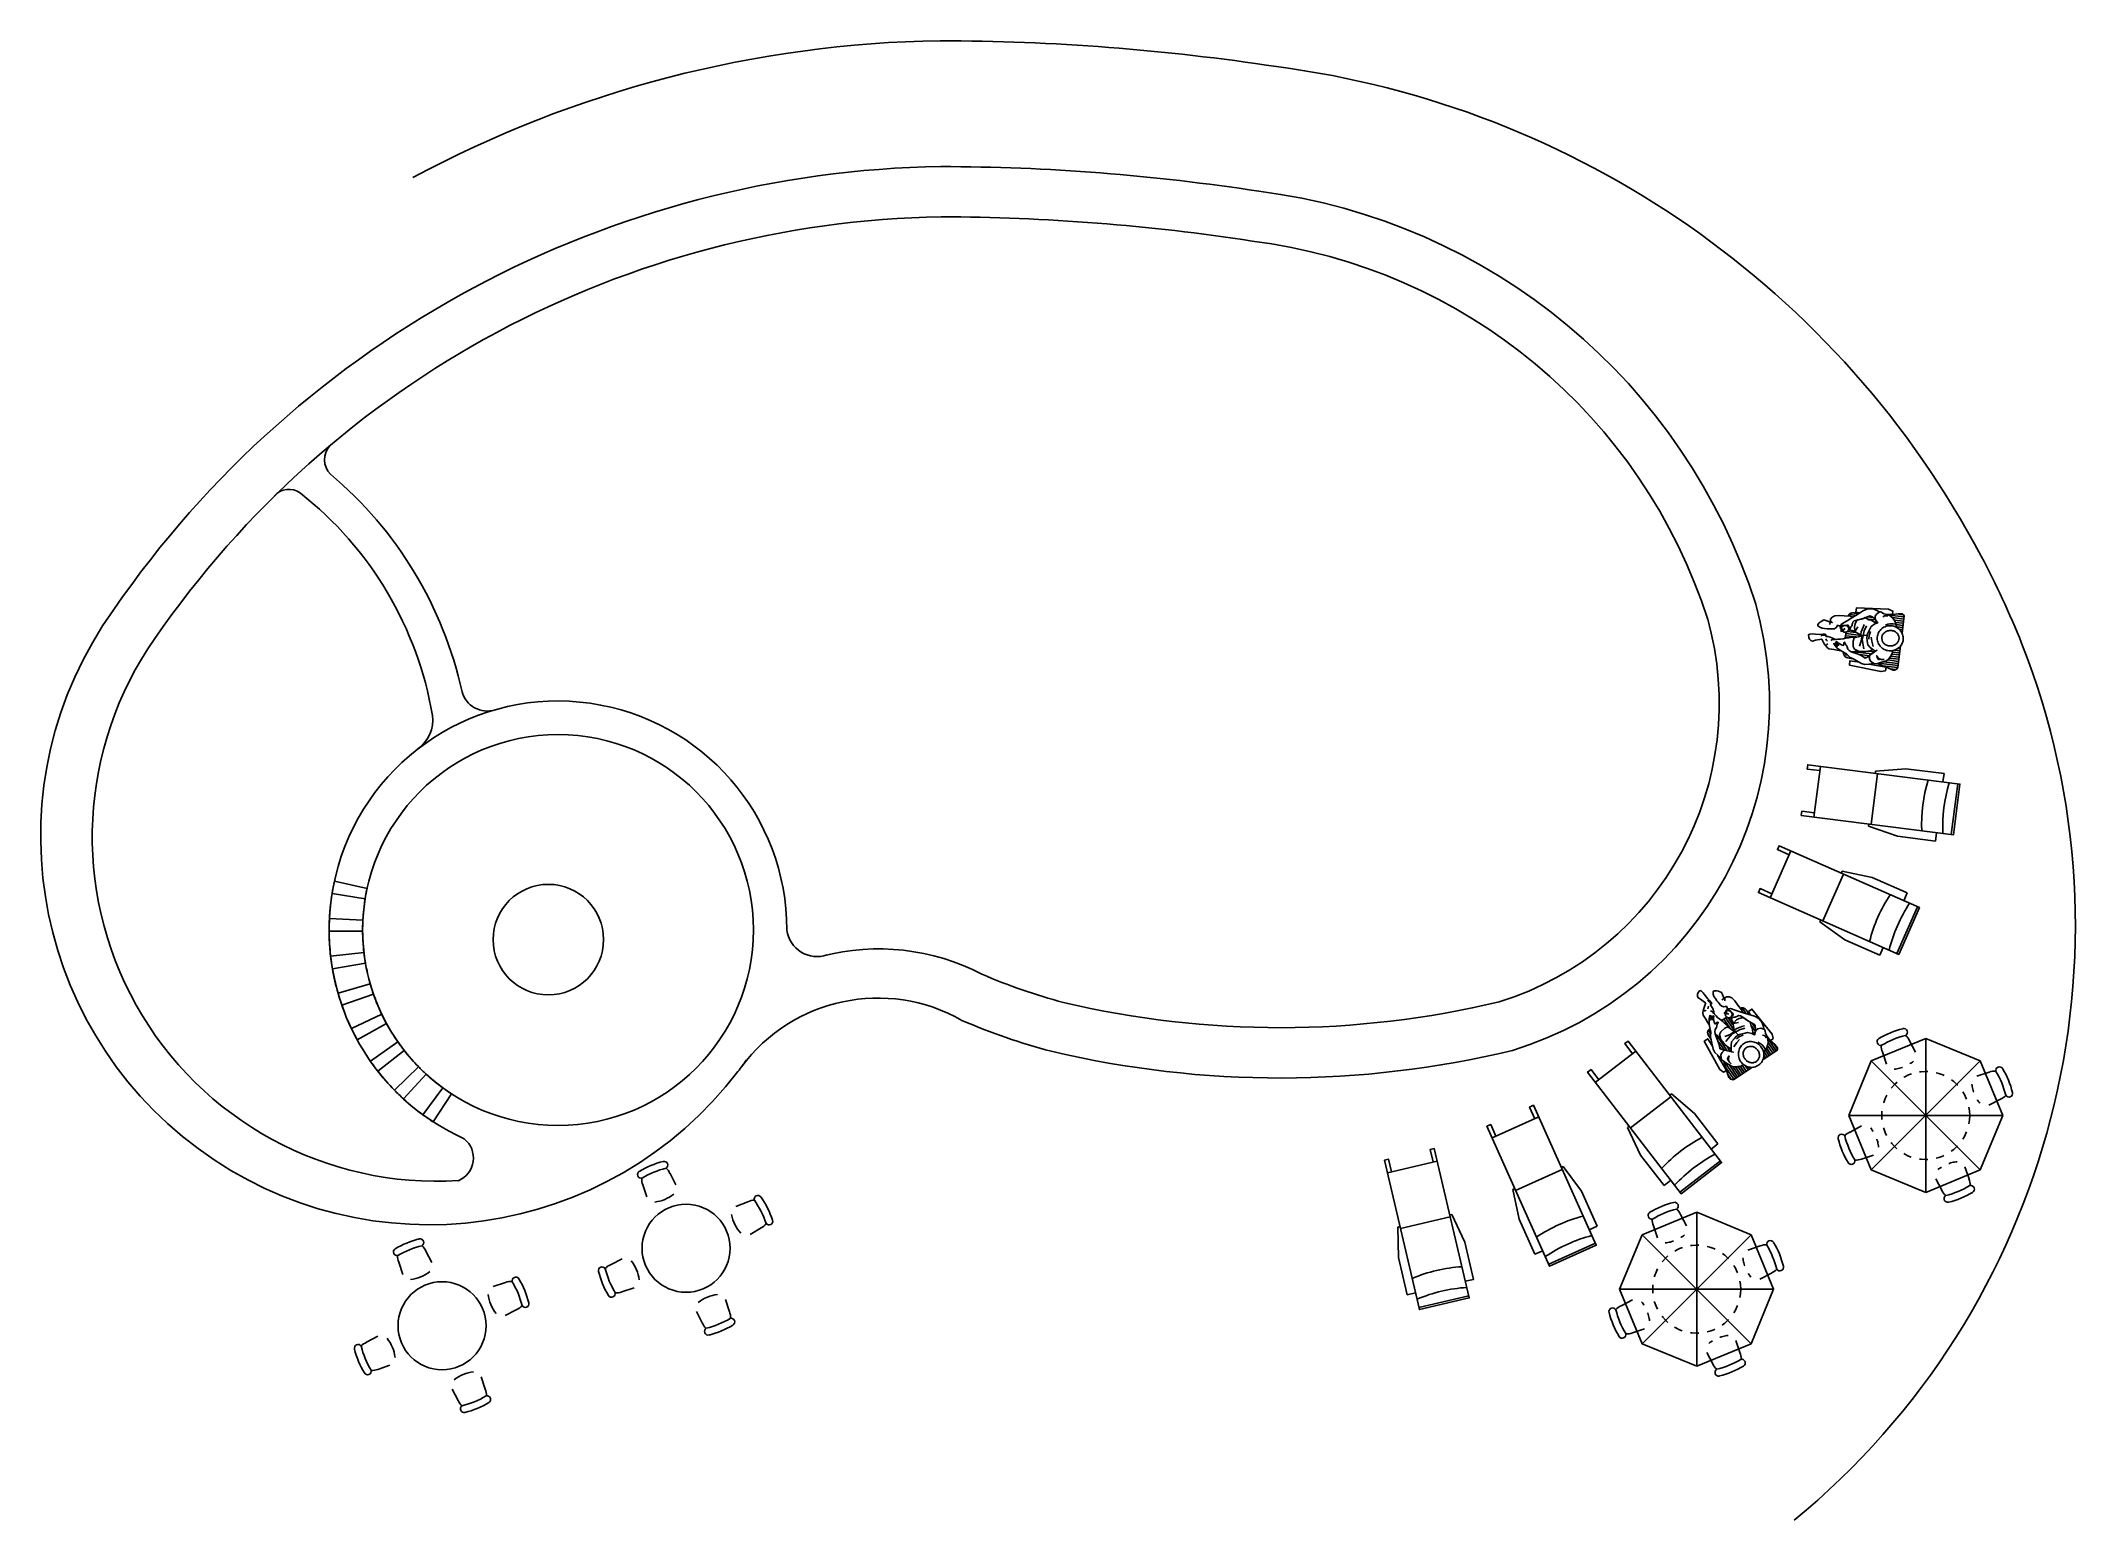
# Model space of a CAD drawing. Extents: x 10.3 to 34.6, y 54.8 to 72.4.
import ezdxf

# ---------------------------------------------------------------- set-up
doc = ezdxf.new("R2010")
doc.units = 0
doc.header["$LTSCALE"] = 1.5
doc.header["$MEASUREMENT"] = 0
doc.linetypes.add('P_6', pattern=[0.234375, 0.046875, -0.046875, 0.140625])
doc.layers.get('0').update_dxf_attribs({"linetype": 'CONTINUOUS'})
for name, color, linetype in [('MOBILIARIO', 1, 'CONTINUOUS'), ('MURETES', 2, 'CONTINUOUS'), ('MUROS', 5, 'CONTINUOUS')]:
    doc.layers.add(name, color=color, linetype=linetype)

msp = doc.modelspace()

# ---------------------------------------------------------------- linework, layer by layer
for p, q in [((31.974, 65.55), (31.903, 65.558)), ((32.183, 65.524), (32.124, 65.531)), ((32.277, 65.59), (32.267, 65.591)), ((32.556, 65.531), (32.383, 65.551)), ((32.551, 65.557), (32.472, 65.566)), ((31.867, 65.281), (31.859, 65.282)), ((31.985, 65.292), (31.863, 65.307)), ((32.041, 65.311), (31.866, 65.332)), ((31.982, 65.344), (31.883, 65.356)), ((32.218, 65.495), (32.137, 65.504)), ((32.235, 65.467), (32.214, 65.469)), ((32.553, 65.505), (32.418, 65.522)), ((32.55, 65.48), (32.439, 65.493)), ((32.547, 65.455), (32.454, 65.466)), ((32.544, 65.43), (32.462, 65.44)), ((32.541, 65.405), (32.471, 65.413)), ((32.538, 65.379), (32.499, 65.384)), ((32.535, 65.354), (32.523, 65.355)), ((31.887, 65.074), (31.839, 65.08)), ((31.889, 65.048), (31.869, 65.05)), ((31.925, 65.044), (31.915, 65.045)), ((32.172, 65.091), (31.961, 65.116)), ((32.145, 65.068), (32.03, 65.082)), ((32.101, 65.048), (32.083, 65.05)), ((32.202, 65.113), (32.133, 65.121)), ((32.495, 65.026), (32.382, 65.04)), ((32.498, 65.051), (32.397, 65.064)), ((32.501, 65.077), (32.413, 65.087)), ((32.504, 65.102), (32.421, 65.112)), ((32.507, 65.127), (32.445, 65.135)), ((32.51, 65.152), (32.485, 65.155)), ((32.513, 65.178), (32.51, 65.178)), ((32.486, 64.951), (32.25, 64.979)), ((32.481, 64.926), (32.306, 64.947)), ((32.489, 64.976), (32.311, 64.997)), ((32.492, 65.001), (32.358, 65.017)), ((32.461, 64.902), (32.39, 64.911)), ((31.483, 63.144), (31.56, 63.748)), ((32.163, 63.057), (32.24, 63.662)), ((32.218, 63.69), (32.215, 63.665)), ((32.58, 63.721), (32.218, 63.69)), ((33.034, 63.664), (32.58, 63.721)), ((33.021, 63.563), (33.034, 63.664)), ((33.121, 62.936), (33.198, 63.54)), ((32.135, 63.035), (32.138, 63.06)), ((32.478, 62.915), (32.135, 63.035)), ((32.932, 62.857), (32.478, 62.915)), ((32.944, 62.958), (32.932, 62.857)), ((30.96, 62.183), (31.206, 62.741)), ((31.588, 61.906), (31.834, 62.464)), ((31.821, 62.498), (31.81, 62.474)), ((32.177, 62.424), (31.821, 62.498)), ((32.595, 62.24), (32.177, 62.424)), ((32.554, 62.147), (32.595, 62.24)), ((31.554, 61.893), (31.564, 61.917)), ((31.849, 61.68), (31.554, 61.893)), ((32.471, 61.517), (32.717, 62.075)), ((32.267, 61.496), (31.849, 61.68)), ((32.308, 61.589), (32.267, 61.496)), ((30.393, 60.713), (30.388, 60.72)), ((30.479, 60.631), (30.409, 60.734)), ((30.529, 60.602), (30.431, 60.747)), ((30.515, 60.668), (30.46, 60.75)), ((30.666, 60.808), (30.625, 60.868)), ((30.783, 60.634), (30.75, 60.683)), ((30.231, 60.544), (30.22, 60.56)), ((30.249, 60.563), (30.223, 60.602)), ((30.251, 60.514), (30.246, 60.522)), ((30.449, 60.358), (30.33, 60.534)), ((30.414, 60.364), (30.349, 60.46)), ((30.784, 60.588), (30.738, 60.656)), ((30.774, 60.557), (30.762, 60.575)), ((30.895, 60.606), (30.889, 60.614)), ((31.033, 60.357), (30.935, 60.501)), ((31.012, 60.343), (30.936, 60.455)), ((31.049, 60.378), (31.005, 60.444)), ((28.876, 59.982), (29.359, 60.353)), ((30.37, 60.384), (30.36, 60.399)), ((30.549, 60.029), (30.416, 60.226)), ((30.485, 60.35), (30.446, 60.407)), ((30.57, 60.043), (30.47, 60.192)), ((30.886, 60.257), (30.879, 60.267)), ((30.907, 60.271), (30.885, 60.304)), ((30.928, 60.286), (30.888, 60.344)), ((30.949, 60.3), (30.903, 60.368)), ((30.97, 60.314), (30.917, 60.392)), ((30.991, 60.328), (30.928, 60.42)), ((30.527, 60.017), (30.428, 60.163)), ((30.497, 60.016), (30.457, 60.075)), ((30.591, 60.058), (30.515, 60.17)), ((30.612, 60.072), (30.548, 60.166)), ((30.633, 60.086), (30.576, 60.17)), ((30.654, 60.1), (30.604, 60.174)), ((30.675, 60.115), (30.628, 60.184)), ((30.696, 60.129), (30.661, 60.181)), ((30.717, 60.143), (30.703, 60.164)), ((30.739, 60.157), (30.737, 60.16)), ((29.294, 59.438), (29.777, 59.81)), ((29.782, 59.845), (29.762, 59.83)), ((30.059, 59.61), (29.782, 59.845)), ((27.644, 59.318), (28.2, 59.568)), ((29.259, 59.443), (29.279, 59.458)), ((30.338, 59.247), (30.059, 59.61)), ((29.415, 59.114), (29.259, 59.443)), ((30.257, 59.185), (30.338, 59.247)), ((26.395, 58.904), (26.988, 59.043)), ((28.493, 58.976), (28.47, 58.965)), ((28.708, 58.682), (28.493, 58.976)), ((29.694, 58.752), (29.415, 59.114)), ((29.883, 58.673), (30.366, 59.045)), ((27.924, 58.692), (28.481, 58.942)), ((29.774, 58.814), (29.694, 58.752)), ((27.891, 58.705), (27.914, 58.716)), ((27.967, 58.35), (27.891, 58.705)), ((28.896, 58.265), (28.708, 58.682)), ((26.521, 58.256), (26.545, 58.261)), ((26.528, 57.892), (26.521, 58.256)), ((26.551, 58.237), (27.145, 58.376)), ((27.164, 58.406), (27.139, 58.401)), ((27.319, 58.077), (27.164, 58.406)), ((28.154, 57.932), (27.967, 58.35)), ((28.803, 58.224), (28.896, 58.265)), ((27.423, 57.632), (27.319, 58.077)), ((28.32, 57.812), (28.876, 58.062)), ((26.632, 57.447), (26.528, 57.892)), ((28.247, 57.974), (28.154, 57.932)), ((27.324, 57.609), (27.423, 57.632)), ((26.731, 57.47), (26.632, 57.447)), ((26.771, 57.297), (27.365, 57.436))]:
    msp.add_line(p, q)
at = {"linetype": 'Continuous'}
for p, q in [((32.166, 60.236), (32.816, 60.505)), ((32.694, 60.341), (32.623, 60.477)), ((32.816, 60.505), (33.465, 60.236)), ((32.816, 60.505), (32.816, 58.668)), ((31.897, 59.586), (32.166, 60.236)), ((33.465, 60.236), (32.166, 58.937)), ((32.166, 60.236), (33.465, 58.937)), ((32.348, 60.198), (32.3, 60.343)), ((33.465, 60.236), (33.734, 59.586)), ((33.427, 60.054), (33.573, 60.102)), ((33.57, 59.708), (33.707, 59.779)), ((32.166, 58.937), (31.897, 59.586)), ((31.897, 59.586), (33.734, 59.586)), ((32.051, 59.461), (31.915, 59.389)), ((33.734, 59.586), (33.465, 58.937)), ((32.194, 59.114), (32.049, 59.066)), ((33.283, 58.975), (33.332, 58.829)), ((32.816, 58.668), (32.166, 58.937)), ((33.465, 58.937), (32.816, 58.668)), ((32.937, 58.832), (33.008, 58.695)), ((29.434, 58.164), (30.084, 58.433)), ((29.616, 58.126), (29.568, 58.271)), ((29.962, 58.269), (29.891, 58.405)), ((30.084, 58.433), (30.733, 58.164)), ((30.084, 58.433), (30.084, 56.596)), ((29.165, 57.515), (29.434, 58.164)), ((30.733, 58.164), (29.434, 56.865)), ((29.434, 58.164), (30.733, 56.865)), ((30.695, 57.982), (30.841, 58.031)), ((30.733, 58.164), (31.002, 57.515)), ((30.838, 57.636), (30.975, 57.707)), ((29.434, 56.865), (29.165, 57.515)), ((29.165, 57.515), (31.002, 57.515)), ((29.319, 57.389), (29.183, 57.318)), ((31.002, 57.515), (30.733, 56.865)), ((29.462, 57.043), (29.317, 56.994)), ((30.084, 56.596), (29.434, 56.865)), ((30.733, 56.865), (30.084, 56.596)), ((30.551, 56.903), (30.6, 56.758)), ((30.205, 56.76), (30.277, 56.624))]:
    msp.add_line(p, q, dxfattribs=at)
for points in [[(31.951, 65.529), (31.916, 65.539), (31.844, 65.542), (31.782, 65.548), (31.732, 65.543), (31.7, 65.529), (31.681, 65.505), (31.678, 65.49), (31.672, 65.439)], [(32.169, 65.535), (32.149, 65.542), (32.071, 65.513), (32.008, 65.497), (31.961, 65.484), (31.945, 65.469), (31.941, 65.451), (31.933, 65.423), (31.923, 65.413), (31.916, 65.392), (31.911, 65.375), (31.904, 65.37), (31.898, 65.382), (31.901, 65.399), (31.898, 65.416), (31.889, 65.431), (31.874, 65.432), (31.852, 65.428), (31.828, 65.428), (31.82, 65.429), (31.812, 65.411), (31.811, 65.396), (31.806, 65.387), (31.798, 65.39), (31.796, 65.422), (31.816, 65.449), (31.878, 65.484), (31.934, 65.519), (32.002, 65.561), (32.075, 65.608), (32.127, 65.627), (32.185, 65.627), (32.237, 65.607), (32.264, 65.589)], [(31.893, 65.54), (31.894, 65.546), (31.897, 65.555), (31.9, 65.56), (31.903, 65.564), (31.906, 65.567), (31.91, 65.57), (31.914, 65.572), (31.919, 65.574), (31.924, 65.575), (31.929, 65.577), (31.934, 65.578), (31.94, 65.578), (31.946, 65.578), (31.952, 65.578), (31.959, 65.578), (31.966, 65.577), (31.974, 65.576), (31.982, 65.574), (31.991, 65.572), (32.002, 65.57), (32.013, 65.568)], [(32.031, 65.579), (31.983, 65.588), (31.989, 65.638), (32.373, 65.624), (32.422, 65.601), (32.421, 65.56), (32.335, 65.564)], [(32.425, 65.129), (32.417, 65.093), (32.394, 65.058), (32.375, 65.03), (32.346, 65.008), (32.276, 64.986), (32.241, 64.977), (32.204, 64.97), (32.183, 64.982), (32.157, 65.002), (32.147, 65.032), (32.147, 65.069), (32.233, 65.134), (32.218, 65.12), (32.199, 65.132), (32.155, 65.166), (32.125, 65.199), (32.116, 65.245), (32.112, 65.286), (32.122, 65.327), (32.146, 65.375), (32.166, 65.415), (32.209, 65.447), (32.233, 65.458), (32.244, 65.461), (32.22, 65.487), (32.212, 65.512), (32.214, 65.539), (32.231, 65.567), (32.25, 65.581), (32.27, 65.592), (32.288, 65.586), (32.317, 65.568), (32.355, 65.559), (32.39, 65.542), (32.416, 65.524), (32.437, 65.498), (32.452, 65.471), (32.46, 65.446), (32.468, 65.422), (32.473, 65.403)], [(32.169, 65.535), (32.213, 65.507)], [(32.365, 65.544), (32.336, 65.544), (32.322, 65.542), (32.307, 65.528)], [(32.533, 65.338), (32.557, 65.542), (32.551, 65.557), (32.539, 65.566), (32.519, 65.568), (32.488, 65.568), (32.421, 65.56), (32.374, 65.55)], [(31.802, 65.128), (31.76, 65.134), (31.718, 65.144), (31.69, 65.148), (31.662, 65.152), (31.642, 65.167), (31.625, 65.186), (31.606, 65.21), (31.583, 65.251), (31.576, 65.267), (31.5, 65.253), (31.467, 65.243), (31.447, 65.25), (31.431, 65.264), (31.42, 65.284), (31.417, 65.316), (31.433, 65.323), (31.463, 65.327), (31.501, 65.324), (31.554, 65.322), (31.588, 65.324), (31.611, 65.326), (31.626, 65.319), (31.625, 65.307), (31.626, 65.298), (31.65, 65.296), (31.677, 65.29), (31.715, 65.274), (31.737, 65.262), (31.769, 65.264), (31.796, 65.264), (31.83, 65.271), (31.875, 65.28), (31.898, 65.28), (31.943, 65.289), (31.961, 65.283)], [(31.675, 65.466), (31.66, 65.477), (31.626, 65.487), (31.602, 65.494), (31.567, 65.478), (31.545, 65.461), (31.529, 65.44), (31.529, 65.424), (31.553, 65.408), (31.579, 65.395), (31.61, 65.392), (31.641, 65.388), (31.665, 65.389), (31.708, 65.388), (31.727, 65.39), (31.749, 65.403), (31.76, 65.42), (31.764, 65.431), (31.784, 65.426), (31.796, 65.422)], [(31.62, 65.309), (31.609, 65.315), (31.595, 65.313), (31.577, 65.31), (31.563, 65.308)], [(31.703, 65.459), (31.687, 65.474), (31.68, 65.48)], [(31.81, 65.363), (31.801, 65.357)], [(31.855, 65.391), (31.832, 65.376)], [(31.854, 65.276), (31.856, 65.285), (31.861, 65.326), (31.864, 65.35)], [(31.912, 65.378), (31.973, 65.358)], [(32.187, 65.141), (32.153, 65.128), (32.097, 65.119), (32.052, 65.119), (32.02, 65.118), (31.967, 65.147), (31.95, 65.179), (31.949, 65.243), (31.961, 65.283), (32.044, 65.302), (32.044, 65.311), (32.019, 65.328), (31.978, 65.349), (31.971, 65.368), (31.966, 65.414), (31.975, 65.447), (31.984, 65.467), (31.998, 65.496), (32.05, 65.505), (32.073, 65.513), (32.092, 65.522), (32.137, 65.497), (32.165, 65.492), (32.226, 65.455)], [(31.973, 65.358), (31.985, 65.379), (32.007, 65.412)], [(32.024, 65.182), (32.047, 65.243), (32.053, 65.295), (32.05, 65.313)], [(32.082, 65.441), (32.068, 65.409), (32.047, 65.351), (32.042, 65.321)], [(32.111, 65.313), (32.069, 65.31), (32.045, 65.314)], [(32.078, 65.149), (32.069, 65.194), (32.059, 65.265), (32.069, 65.31), (32.081, 65.364), (32.108, 65.426)], [(32.138, 65.266), (32.141, 65.31), (32.156, 65.355)], [(32.189, 65.178), (32.172, 65.242), (32.166, 65.288)], [(32.45, 65.443), (32.424, 65.45), (32.391, 65.45), (32.363, 65.445), (32.335, 65.433)], [(31.644, 65.242), (31.633, 65.255), (31.625, 65.269)], [(31.631, 65.192), (31.633, 65.197), (31.639, 65.205), (31.648, 65.211)], [(31.733, 65.261), (31.704, 65.261), (31.694, 65.257), (31.684, 65.248)], [(32.19, 64.978), (32.168, 64.972), (32.139, 64.969), (32.09, 64.963), (32.05, 64.975), (32.015, 64.996), (31.966, 65.023), (31.916, 65.048), (31.872, 65.09), (31.829, 65.113), (31.794, 65.133), (31.776, 65.147), (31.757, 65.162), (31.743, 65.176), (31.731, 65.192), (31.718, 65.21), (31.73, 65.2), (31.749, 65.185), (31.763, 65.179), (31.75, 65.187), (31.742, 65.203), (31.73, 65.217), (31.74, 65.213), (31.757, 65.205), (31.777, 65.193), (31.76, 65.215), (31.747, 65.231), (31.752, 65.241), (31.777, 65.217), (31.813, 65.198), (31.835, 65.191), (31.837, 65.206), (31.837, 65.217), (31.842, 65.227), (31.847, 65.23), (31.855, 65.215), (31.861, 65.196), (31.869, 65.188), (31.879, 65.174), (31.885, 65.148), (31.903, 65.129), (31.927, 65.114), (31.949, 65.106), (32.01, 65.085), (32.045, 65.069), (32.071, 65.053), (32.094, 65.039), (32.147, 65.063)], [(31.946, 65.033), (31.922, 65.036), (31.903, 65.039), (31.888, 65.042), (31.876, 65.045), (31.867, 65.048), (31.861, 65.051), (31.855, 65.054), (31.851, 65.058), (31.848, 65.061), (31.845, 65.065), (31.843, 65.069), (31.841, 65.073), (31.839, 65.077), (31.838, 65.081), (31.836, 65.085), (31.836, 65.089), (31.835, 65.092), (31.835, 65.096), (31.834, 65.102), (31.835, 65.109), (31.835, 65.109)], [(32.009, 65.124), (31.928, 65.114)], [(32.322, 65.022), (32.287, 65.022), (32.253, 65.033), (32.232, 65.067), (32.236, 65.047), (32.25, 65.028), (32.264, 65.02)], [(32.238, 64.977), (32.344, 64.93), (32.426, 64.896), (32.448, 64.896), (32.46, 64.902), (32.475, 64.912), (32.484, 64.933), (32.514, 65.183)], [(32.025, 64.99), (31.912, 65.008), (31.906, 64.957), (32.282, 64.879), (32.335, 64.889), (32.344, 64.93), (32.136, 64.969)], [(31.553, 63.698), (31.402, 63.717), (31.409, 63.767), (33.223, 63.537), (33.146, 62.932), (31.332, 63.163), (31.338, 63.213), (31.489, 63.194)], [(31.185, 62.694), (31.046, 62.756), (31.067, 62.802), (32.74, 62.065), (32.494, 61.507), (30.821, 62.244), (30.841, 62.291), (30.981, 62.229)], [(30.235, 60.662), (30.212, 60.698), (30.192, 60.736), (30.176, 60.759), (30.16, 60.783), (30.159, 60.808), (30.162, 60.834), (30.168, 60.863), (30.184, 60.908), (30.191, 60.924), (30.131, 60.972), (30.102, 60.99), (30.094, 61.01), (30.094, 61.031), (30.101, 61.052), (30.123, 61.076), (30.14, 61.068), (30.162, 61.048), (30.185, 61.017), (30.218, 60.976), (30.242, 60.952), (30.258, 60.935), (30.263, 60.92), (30.253, 60.913), (30.248, 60.906), (30.261, 60.887), (30.275, 60.862), (30.288, 60.823), (30.293, 60.799), (30.316, 60.776), (30.333, 60.756), (30.361, 60.734), (30.397, 60.706), (30.412, 60.689), (30.448, 60.661), (30.455, 60.643)], [(30.251, 60.918), (30.248, 60.93), (30.238, 60.94), (30.224, 60.951), (30.214, 60.961)], [(30.406, 60.979), (30.405, 60.998), (30.39, 61.03), (30.38, 61.052), (30.344, 61.068), (30.317, 61.074), (30.29, 61.072), (30.279, 61.062), (30.282, 61.034), (30.29, 61.005), (30.308, 60.98), (30.326, 60.954), (30.342, 60.936), (30.369, 60.903), (30.383, 60.89), (30.408, 60.882), (30.427, 60.885), (30.438, 60.889), (30.447, 60.871), (30.453, 60.859)], [(30.635, 60.813), (30.619, 60.846), (30.575, 60.902), (30.538, 60.952), (30.502, 60.987), (30.47, 61.002), (30.44, 61), (30.426, 60.993), (30.384, 60.964)], [(30.419, 60.954), (30.42, 60.975), (30.42, 60.984)], [(30.171, 60.833), (30.176, 60.834), (30.185, 60.836), (30.196, 60.832)], [(30.217, 60.856), (30.219, 60.873), (30.225, 60.888)], [(30.376, 60.271), (30.357, 60.284), (30.336, 60.304), (30.299, 60.336), (30.282, 60.375), (30.274, 60.414), (30.262, 60.469), (30.249, 60.523), (30.252, 60.584), (30.24, 60.632), (30.233, 60.671), (30.232, 60.694), (30.231, 60.718), (30.232, 60.738), (30.236, 60.758), (30.241, 60.779), (30.241, 60.763), (30.242, 60.739), (30.248, 60.725), (30.245, 60.739), (30.251, 60.756), (30.255, 60.775), (30.258, 60.764), (30.263, 60.746), (30.267, 60.723), (30.273, 60.75), (30.276, 60.771), (30.287, 60.773), (30.285, 60.74), (30.294, 60.7), (30.304, 60.678), (30.317, 60.686), (30.325, 60.694), (30.335, 60.697), (30.341, 60.695), (30.334, 60.679), (30.325, 60.662), (30.324, 60.651), (30.319, 60.634), (30.304, 60.612), (30.301, 60.586), (30.306, 60.559), (30.314, 60.537), (30.338, 60.476), (30.349, 60.44), (30.354, 60.409), (30.359, 60.383), (30.412, 60.359)], [(30.29, 60.802), (30.271, 60.823), (30.261, 60.828), (30.247, 60.83)], [(30.497, 60.379), (30.465, 60.397), (30.421, 60.433), (30.391, 60.467), (30.37, 60.49), (30.357, 60.55), (30.37, 60.584), (30.418, 60.627), (30.455, 60.643), (30.525, 60.593), (30.531, 60.599), (30.528, 60.629), (30.517, 60.674), (30.527, 60.692), (30.558, 60.726), (30.589, 60.741), (30.61, 60.747), (30.64, 60.755), (30.682, 60.722), (30.703, 60.71), (30.722, 60.701), (30.733, 60.65), (30.747, 60.627), (30.759, 60.556)], [(30.38, 60.719), (30.388, 60.724), (30.422, 60.747), (30.442, 60.76)], [(30.417, 60.81), (30.407, 60.813)], [(30.783, 60.652), (30.775, 60.672), (30.702, 60.712), (30.648, 60.749), (30.608, 60.775), (30.585, 60.777), (30.57, 60.769), (30.543, 60.757), (30.528, 60.757), (30.508, 60.749), (30.492, 60.741), (30.484, 60.744), (30.489, 60.756), (30.504, 60.765), (30.515, 60.778), (30.52, 60.795), (30.511, 60.807), (30.493, 60.82), (30.478, 60.839), (30.473, 60.846), (30.454, 60.84), (30.442, 60.831), (30.433, 60.829), (30.43, 60.837), (30.453, 60.859), (30.486, 60.862), (30.553, 60.838), (30.616, 60.818), (30.692, 60.795), (30.775, 60.77), (30.824, 60.744), (30.862, 60.7), (30.881, 60.647), (30.885, 60.616)], [(30.468, 60.794), (30.442, 60.802)], [(30.495, 60.743), (30.521, 60.683)], [(30.521, 60.683), (30.544, 60.688), (30.583, 60.693)], [(30.605, 60.863), (30.611, 60.866), (30.619, 60.87), (30.625, 60.871), (30.63, 60.872), (30.634, 60.871), (30.639, 60.87), (30.643, 60.868), (30.648, 60.866), (30.652, 60.863), (30.656, 60.86), (30.661, 60.857), (30.665, 60.853), (30.669, 60.848), (30.673, 60.844), (30.677, 60.838), (30.681, 60.832), (30.685, 60.826), (30.689, 60.819), (30.694, 60.81), (30.699, 60.801), (30.705, 60.791)], [(30.725, 60.785), (30.7, 60.827), (30.743, 60.855), (30.983, 60.556), (30.998, 60.505), (30.966, 60.478), (30.913, 60.545)], [(29.319, 60.322), (29.226, 60.443), (29.266, 60.474), (30.381, 59.024), (29.898, 58.653), (28.783, 60.103), (28.824, 60.134), (28.916, 60.013)], [(30.277, 60.403), (30.216, 60.5), (30.174, 60.471), (30.361, 60.136), (30.404, 60.103), (30.44, 60.123), (30.334, 60.305)], [(30.257, 60.491), (30.244, 60.511), (30.234, 60.527), (30.226, 60.54), (30.221, 60.551), (30.217, 60.56), (30.215, 60.567), (30.214, 60.573), (30.214, 60.578), (30.214, 60.583), (30.215, 60.588), (30.217, 60.593), (30.218, 60.597), (30.22, 60.601), (30.223, 60.604), (30.225, 60.608), (30.227, 60.611), (30.229, 60.613), (30.232, 60.616), (30.236, 60.62), (30.242, 60.625), (30.242, 60.625)], [(30.367, 60.503), (30.306, 60.558)], [(30.644, 60.193), (30.612, 60.175), (30.569, 60.169), (30.536, 60.165), (30.501, 60.173), (30.438, 60.211), (30.408, 60.231), (30.379, 60.255), (30.374, 60.278), (30.372, 60.311), (30.388, 60.338), (30.416, 60.363), (30.522, 60.34), (30.501, 60.343), (30.497, 60.365), (30.494, 60.42), (30.5, 60.465), (30.529, 60.501), (30.557, 60.531), (30.594, 60.551), (30.647, 60.564), (30.69, 60.575), (30.742, 60.564), (30.767, 60.553), (30.776, 60.547), (30.78, 60.582), (30.793, 60.604), (30.815, 60.621), (30.847, 60.626), (30.871, 60.621), (30.892, 60.613), (30.899, 60.595), (30.905, 60.562), (30.923, 60.527), (30.933, 60.489), (30.936, 60.458), (30.93, 60.425), (30.92, 60.396), (30.906, 60.373), (30.894, 60.352), (30.882, 60.336)], [(30.421, 60.529), (30.482, 60.552), (30.525, 60.582), (30.537, 60.596)], [(30.432, 60.467), (30.46, 60.503), (30.507, 60.558), (30.547, 60.58), (30.596, 60.606), (30.66, 60.627)], [(30.526, 60.403), (30.563, 60.458), (30.594, 60.492)], [(30.576, 60.55), (30.547, 60.58), (30.535, 60.6)], [(30.655, 60.655), (30.622, 60.645), (30.563, 60.623), (30.538, 60.607)], [(30.559, 60.499), (30.594, 60.526), (30.638, 60.544)], [(30.783, 60.652), (30.79, 60.6)], [(30.897, 60.379), (30.886, 60.404), (30.864, 60.428), (30.842, 60.446), (30.814, 60.46)], [(30.918, 60.51), (30.899, 60.531), (30.888, 60.54), (30.868, 60.543)], [(30.872, 60.248), (31.043, 60.363), (31.049, 60.378), (31.048, 60.393), (31.037, 60.409), (31.017, 60.433), (30.966, 60.478), (30.928, 60.506)], [(30.406, 60.233), (30.44, 60.123), (30.469, 60.039), (30.483, 60.022), (30.496, 60.017), (30.513, 60.012), (30.534, 60.019), (30.743, 60.16)], [(30.495, 60.2), (30.473, 60.226), (30.459, 60.259), (30.471, 60.297), (30.458, 60.281), (30.453, 60.258), (30.456, 60.243)], [(28.153, 59.547), (28.091, 59.686), (28.137, 59.707), (28.886, 58.038), (28.33, 57.789), (27.581, 59.457), (27.627, 59.478), (27.69, 59.339)], [(26.939, 59.032), (26.904, 59.18), (26.953, 59.192), (27.371, 57.411), (26.777, 57.272), (26.36, 59.053), (26.409, 59.064), (26.444, 58.916)]]:
    msp.add_lwpolyline(points)
for points in [[(31.832, 65.377, 0.113053), (31.829, 65.38, 0.103378), (31.824, 65.382, 0.09211), (31.82, 65.381, 0.085468), (31.815, 65.379, 0.085468), (31.811, 65.376, 0.09211), (31.809, 65.372, 0.103378), (31.809, 65.367, 0.113053), (31.81, 65.363, 0.113053), (31.813, 65.36, 0.103378), (31.818, 65.359, 0.09211), (31.823, 65.359, 0.085468), (31.827, 65.361, 0.085468), (31.831, 65.365, 0.09211), (31.833, 65.369, 0.103378), (31.833, 65.374, 0.113053)], [(32.547, 65.262, 0.101727), (32.54, 65.32, 0.099773), (32.511, 65.372, 0.097129), (32.463, 65.409, 0.095339), (32.405, 65.425, 0.095339), (32.344, 65.419, 0.097129), (32.292, 65.391, 0.099773), (32.254, 65.345, 0.101727), (32.237, 65.29, 0.101727), (32.244, 65.232, 0.099773), (32.273, 65.18, 0.097129), (32.32, 65.143, 0.095339), (32.379, 65.127, 0.095339), (32.439, 65.133, 0.097129), (32.492, 65.161, 0.099773), (32.53, 65.206, 0.101727)], [(32.497, 65.281, 0.108144), (32.488, 65.316, 0.101979), (32.464, 65.345, 0.094322), (32.43, 65.364, 0.08954), (32.39, 65.369, 0.08954), (32.351, 65.36, 0.094322), (32.319, 65.339, 0.101979), (32.298, 65.308, 0.108144), (32.292, 65.272, 0.108144), (32.301, 65.238, 0.101979), (32.325, 65.209, 0.094322), (32.359, 65.19, 0.08954), (32.399, 65.185, 0.08954), (32.438, 65.194, 0.094322), (32.47, 65.215, 0.101979), (32.491, 65.246, 0.108144)], [(30.442, 60.803, 0.113053), (30.442, 60.807, 0.103378), (30.441, 60.811, 0.09211), (30.437, 60.815, 0.085468), (30.433, 60.817, 0.085468), (30.428, 60.817, 0.09211), (30.423, 60.816, 0.103378), (30.419, 60.813, 0.113053), (30.417, 60.81, 0.113053), (30.417, 60.805, 0.103378), (30.419, 60.801, 0.09211), (30.422, 60.798, 0.085468), (30.427, 60.796, 0.085468), (30.432, 60.795, 0.09211), (30.437, 60.796, 0.103378), (30.44, 60.799, 0.113053)], [(30.824, 60.188, 0.101727), (30.864, 60.231, 0.099773), (30.883, 60.287, 0.097129), (30.88, 60.347, 0.095339), (30.854, 60.402, 0.095339), (30.81, 60.443, 0.097129), (30.754, 60.465, 0.099773), (30.695, 60.464, 0.101727), (30.642, 60.44, 0.101727), (30.602, 60.396, 0.099773), (30.583, 60.34, 0.097129), (30.586, 60.281, 0.095339), (30.612, 60.226, 0.095339), (30.656, 60.184, 0.097129), (30.712, 60.162, 0.099773), (30.771, 60.164, 0.101727)], [(30.806, 60.238, 0.108144), (30.826, 60.268, 0.101979), (30.833, 60.305, 0.094322), (30.825, 60.342, 0.08954), (30.802, 60.376, 0.08954), (30.77, 60.4, 0.094322), (30.733, 60.41, 0.101979), (30.696, 60.405, 0.108144), (30.665, 60.386, 0.108144), (30.645, 60.357, 0.101979), (30.638, 60.32, 0.094322), (30.647, 60.282, 0.08954), (30.669, 60.249, 0.08954), (30.701, 60.225, 0.094322), (30.738, 60.215, 0.101979), (30.776, 60.22, 0.108144)]]:
    msp.add_lwpolyline(points, format="xyb", close=True)
for points in [[(31.898, 65.385, 0.106886), (31.896, 65.4, 0.101581), (31.888, 65.414, 0.094881), (31.875, 65.424, 0.090632), (31.858, 65.429, 0.090632), (31.841, 65.427, 0.094881), (31.826, 65.42, 0.101581), (31.815, 65.408, 0.106886), (31.81, 65.393, 0.106886), (31.812, 65.378, 0.003968), (31.812, 65.377, 0.094881)], [(31.825, 65.36, 0.06123), (31.834, 65.354, 0.090632), (31.85, 65.349, 0.090632), (31.867, 65.35, 0.094881), (31.882, 65.358, 0.101581), (31.893, 65.37, 0.106886), (31.898, 65.385, 0.106886)], [(30.424, 60.797, 0.06123), (30.426, 60.786, 0.090632), (30.433, 60.77, 0.090632), (30.445, 60.758, 0.094881), (30.46, 60.752, 0.101581), (30.477, 60.752, 0.106886), (30.491, 60.758, 0.106886)], [(30.491, 60.758, 0.106886), (30.501, 60.769, 0.101581), (30.507, 60.785, 0.094881), (30.505, 60.801, 0.090632), (30.498, 60.817, 0.090632), (30.486, 60.829, 0.094881), (30.471, 60.835, 0.101581), (30.454, 60.836, 0.106886), (30.44, 60.829, 0.106886), (30.43, 60.818, 0.003968), (30.429, 60.817, 0.094881)]]:
    msp.add_lwpolyline(points, format="xyb")
at = {"linetype": 'P_6'}
for centre in [(32.816, 59.586), (30.084, 57.515)]:
    msp.add_circle(centre, 0.525, dxfattribs=at)
for centre, start, end in [((34.595, 63.056), 163.1707, 182.357), ((34.847, 63.024), 163.1707, 182.357), ((33.919, 61.212), 146.6192, 165.8055), ((34.151, 61.11), 146.6192, 165.8055), ((31.007, 57.711), 117.9656, 137.1519), ((31.162, 57.51), 117.9656, 137.1519), ((29.191, 56.616), 104.5836, 123.7698), ((29.295, 56.384), 104.5836, 123.7698), ((27.399, 55.957), 93.6036, 112.7899), ((27.457, 55.71), 93.6036, 112.7899)]:
    msp.add_arc(centre, 1.829, start, end)
at = {"linetype": 'Continuous'}
for centre, radius, start, end in [((32.28, 60.465), 0.0437, 120.9554, 284.0446), ((32.797, 59.602), 1.05, 104.0445, 120.9555), ((32.83, 59.522), 1.05, 104.0445, 120.9555), ((32.553, 60.579), 0.0437, 300.9555, 104.0445), ((32.461, 60.41), 0.175, 22.5, 48.7122), ((32.461, 60.41), 0.175, 176.118, 202.5), ((33.64, 59.941), 0.175, 86.118, 112.5), ((33.695, 60.122), 0.0437, 30.9555, 194.0445), ((32.752, 59.572), 1.05, 14.0445, 30.9555), ((32.832, 59.605), 1.05, 14.0445, 30.9555), ((33.64, 59.941), 0.175, 292.5, 318.7122), ((33.808, 59.849), 0.0437, 210.9555, 14.0445), ((31.813, 59.319), 0.0437, 30.9555, 194.0445), ((32.79, 59.564), 1.05, 194.0445, 210.9555), ((31.982, 59.228), 0.175, 112.5, 138.7122), ((32.869, 59.597), 1.05, 194.0445, 210.9555), ((31.927, 59.046), 0.0437, 210.9555, 14.0445), ((31.982, 59.228), 0.175, 266.118, 292.5), ((32.801, 59.65), 1.05, 284.0445, 300.9555), ((33.17, 58.762), 0.175, 356.118, 22.5), ((33.352, 58.707), 0.0437, 300.9555, 104.0445), ((30.065, 57.531), 1.05, 104.0445, 120.9555), ((29.821, 58.507), 0.0437, 300.9555, 104.0445), ((33.17, 58.762), 0.175, 202.5, 228.7122), ((33.078, 58.594), 0.0437, 120.9554, 284.0446), ((32.834, 59.57), 1.05, 284.0445, 300.9555), ((29.548, 58.393), 0.0437, 120.9554, 284.0446), ((29.729, 58.338), 0.175, 176.118, 202.5), ((30.098, 57.451), 1.05, 104.0445, 120.9555), ((29.729, 58.338), 0.175, 22.5, 48.7122), ((30.908, 57.869), 0.175, 86.118, 112.5), ((30.963, 58.051), 0.0437, 30.9555, 194.0445), ((30.02, 57.5), 1.05, 14.0445, 30.9555), ((30.1, 57.533), 1.05, 14.0445, 30.9555), ((31.076, 57.777), 0.0437, 210.9555, 14.0445), ((30.908, 57.869), 0.175, 292.5, 318.7122), ((29.081, 57.248), 0.0437, 30.9555, 194.0445), ((29.25, 57.156), 0.175, 112.5, 138.7122), ((30.058, 57.492), 1.05, 194.0445, 210.9555), ((30.138, 57.525), 1.05, 194.0445, 210.9555), ((29.195, 56.974), 0.0437, 210.9555, 14.0445), ((29.25, 57.156), 0.175, 266.118, 292.5), ((30.438, 56.691), 0.175, 202.5, 228.7122), ((30.346, 56.522), 0.0437, 120.9554, 284.0446), ((30.069, 57.578), 1.05, 284.0445, 300.9555), ((30.102, 57.499), 1.05, 284.0445, 300.9555), ((30.438, 56.691), 0.175, 356.118, 22.5), ((30.62, 56.636), 0.0437, 300.9555, 104.0445)]:
    msp.add_arc(centre, radius, start, end, dxfattribs=at)
at = {"linetype": 'P_6'}
for centre, start, end in [((32.391, 60.583), 276.3913, 308.6087), ((33.812, 60.011), 186.3913, 218.6087), ((31.809, 59.158), 6.3913, 38.6087), ((33.24, 58.59), 96.3913, 128.6087), ((29.659, 58.511), 276.3913, 308.6087), ((31.08, 57.939), 186.3913, 218.6087), ((29.077, 57.086), 6.3913, 38.6087), ((30.508, 56.518), 96.3913, 128.6087)]:
    msp.add_arc(centre, 0.448, start, end, dxfattribs=at)
at = {"layer": 'MOBILIARIO', "color": 0, "linetype": 'Continuous'}
for p, q in [((17.563, 58.614), (17.514, 58.76)), ((17.909, 58.758), (17.838, 58.894)), ((18.624, 58.501), (18.767, 58.558)), ((18.793, 58.167), (18.925, 58.245)), ((14.651, 57.69), (14.603, 57.836)), ((14.997, 57.833), (14.926, 57.97)), ((17.266, 57.877), (17.129, 57.806)), ((15.73, 57.546), (15.876, 57.595)), ((17.409, 57.531), (17.263, 57.483)), ((18.498, 57.392), (18.546, 57.246)), ((15.873, 57.2), (16.01, 57.272)), ((18.152, 57.249), (18.223, 57.112)), ((14.354, 56.953), (14.218, 56.882)), ((14.498, 56.607), (14.352, 56.558)), ((15.24, 56.324), (15.312, 56.188)), ((15.587, 56.468), (15.635, 56.322))]:
    msp.add_line(p, q, dxfattribs=at)
for centre in [(18.03, 58.003), (15.119, 57.079)]:
    msp.add_circle(centre, 0.525, dxfattribs=at)
for centre, radius, start, end in [((18.012, 58.019), 1.05, 104.0445, 120.9555), ((17.768, 58.995), 0.0437, 300.9555, 104.0445), ((17.494, 58.882), 0.0437, 120.9554, 284.0446), ((17.676, 58.827), 0.175, 176.118, 202.5), ((18.045, 57.939), 1.05, 104.0445, 120.9555), ((17.676, 58.827), 0.175, 22.5, 48.7122), ((17.606, 58.999), 0.448, 276.3913, 308.6087), ((18.846, 58.402), 0.175, 90.5852, 116.7974), ((18.886, 58.589), 0.0437, 35.2529, 198.3419), ((17.987, 57.969), 1.05, 18.3419, 35.2529), ((18.065, 58.008), 1.05, 18.3419, 35.2529), ((19.012, 58.487), 0.448, 190.6887, 222.9061), ((18.846, 58.402), 0.175, 296.7974, 323.1794), ((19.02, 58.325), 0.0437, 215.2529, 18.3418), ((15.1, 57.095), 1.05, 104.0445, 120.9555), ((15.133, 57.015), 1.05, 104.0445, 120.9555), ((14.856, 58.071), 0.0437, 300.9555, 104.0445), ((14.764, 57.903), 0.175, 22.5, 48.7122), ((14.583, 57.958), 0.0437, 120.9554, 284.0446), ((14.764, 57.903), 0.175, 176.118, 202.5), ((17.028, 57.736), 0.0437, 30.9555, 194.0445), ((17.196, 57.645), 0.175, 112.5, 138.7122), ((18.084, 58.014), 1.05, 194.0445, 210.9555), ((17.024, 57.575), 0.448, 6.3913, 38.6087), ((14.694, 58.075), 0.448, 276.3913, 308.6087), ((15.943, 57.433), 0.175, 86.118, 112.5), ((15.998, 57.615), 0.0437, 30.9555, 194.0445), ((15.055, 57.064), 1.05, 14.0445, 30.9555), ((15.135, 57.097), 1.05, 14.0445, 30.9555), ((18.004, 57.981), 1.05, 194.0445, 210.9555), ((16.115, 57.503), 0.448, 186.3913, 218.6087), ((15.943, 57.433), 0.175, 292.5, 318.7122), ((16.111, 57.341), 0.0437, 210.9555, 14.0445), ((17.141, 57.463), 0.0437, 210.9555, 14.0445), ((17.196, 57.645), 0.175, 266.118, 292.5), ((18.455, 57.007), 0.448, 96.3913, 128.6087), ((18.385, 57.179), 0.175, 202.5, 228.7122), ((18.293, 57.011), 0.0437, 120.9554, 284.0446), ((18.016, 58.067), 1.05, 284.0445, 300.9555), ((18.049, 57.987), 1.05, 284.0445, 300.9555), ((18.385, 57.179), 0.175, 356.118, 22.5), ((18.566, 57.124), 0.0437, 300.9555, 104.0445), ((14.117, 56.812), 0.0437, 30.9555, 194.0445), ((15.093, 57.056), 1.05, 194.0445, 210.9555), ((14.285, 56.72), 0.175, 112.5, 138.7122), ((15.173, 57.089), 1.05, 194.0445, 210.9555), ((14.113, 56.65), 0.448, 6.3913, 38.6087), ((14.23, 56.538), 0.0437, 210.9555, 14.0445), ((14.285, 56.72), 0.175, 266.118, 292.5), ((15.543, 56.083), 0.448, 96.3913, 128.6087), ((15.473, 56.255), 0.175, 356.118, 22.5), ((15.473, 56.255), 0.175, 202.5, 228.7122), ((15.382, 56.087), 0.0437, 120.9554, 284.0446), ((15.104, 57.143), 1.05, 284.0445, 300.9555), ((15.137, 57.063), 1.05, 284.0445, 300.9555), ((15.655, 56.2), 0.0437, 300.9555, 104.0445)]:
    msp.add_arc(centre, radius, start, end, dxfattribs=at)
at = {"layer": 'MURETES', "color": 0}
for p, q in [((13.835, 62.379), (14.225, 62.293)), ((13.807, 62.231), (14.202, 62.168)), ((13.775, 61.933), (14.175, 61.913)), ((13.772, 61.783), (14.172, 61.785)), ((13.79, 61.484), (14.188, 61.53)), ((13.812, 61.335), (14.206, 61.403)), ((13.878, 61.043), (14.263, 61.154)), ((13.924, 60.9), (14.302, 61.032)), ((14.038, 60.623), (14.399, 60.795)), ((14.106, 60.489), (14.457, 60.681)), ((14.264, 60.234), (14.592, 60.463)), ((14.353, 60.114), (14.668, 60.361)), ((14.551, 59.888), (14.837, 60.168)), ((14.659, 59.784), (14.929, 60.079)), ((14.891, 59.594), (15.127, 59.917)), ((15.014, 59.509), (15.232, 59.844))]:
    msp.add_line(p, q, dxfattribs=at)
for points in [[(33.478, 66.254, 0.243451), (25.072, 72.092, 0.037368), (21.059, 72.401, 0.120103), (14.771, 70.769)], [(18.69, 60.165, -0.380033), (21.32, 60.72, 0.037351), (22.386, 60.352, 0.117864), (27.886, 60.362, 0.408321), (30.788, 65.681, 0.291488), (24.863, 70.606, 0.037415), (21.069, 70.901, 0.242452), (11.203, 65.618, 0.986671), (18.648, 60.11)], [(30.217, 65.498, 0.291807), (24.78, 70.012, 0.037439), (21.073, 70.301, 0.24247), (11.693, 65.272, 0.209904)], [(15.751, 64.423, -0.427366), (15.357, 64.639, 0.165766), (13.787, 67.233, -0.395555), (13.78, 67.572)], [(14.832, 63.957, 0.27141), (15.005, 64.356, 0.185502), (13.43, 67.007, 0.392607), (13.118, 66.97)], [(33.96, 65.218, 0.025682), (33.478, 66.254, 0.025682)], [(21.557, 61.271, 0.037083), (22.532, 60.934, 0.11728), (27.728, 60.941, 0.40696), (30.211, 65.518, 0.40696)], [(11.693, 65.272, 0.628964), (15.314, 58.809)], [(31.245, 54.759, 0.325706), (33.96, 65.218)]]:
    msp.add_lwpolyline(points, format="xyb", dxfattribs=at)
msp.add_circle((16.502, 61.798), 2.33, dxfattribs=at)
for centre, radius, start, end in [((16.502, 61.798), 2.73, 360, 245.8252), ((16.502, 61.798), 2.73, 167.7206, 170.8686), ((16.502, 61.798), 2.73, 170.8686, 177.1646), ((16.502, 61.798), 2.33, 170.8686, 177.1646), ((16.502, 61.798), 2.33, 167.7206, 170.8686), ((16.502, 61.798), 2.73, 177.1646, 180.3126), ((16.502, 61.798), 2.33, 177.1646, 180.3126), ((16.502, 61.798), 2.73, 180.3126, 186.6085), ((16.502, 61.798), 2.33, 180.3126, 186.6085), ((19.595, 61.846), 0.366, 187.6146, 288.8963), ((16.502, 61.798), 2.73, 186.6085, 189.7565), ((16.502, 61.798), 2.33, 186.6085, 189.7565), ((16.502, 61.798), 2.33, 189.7565, 196.0525), ((20.327, 58.911), 2.661, 62.4637, 104.6903), ((16.502, 61.798), 2.73, 189.7565, 196.0525), ((16.502, 61.798), 2.73, 196.0525, 199.2005), ((16.502, 61.798), 2.33, 196.0525, 199.2005), ((16.502, 61.798), 2.33, 199.2005, 205.4964), ((16.502, 61.798), 2.73, 199.2005, 205.4964), ((16.502, 61.798), 2.33, 205.4964, 208.6444), ((16.502, 61.798), 2.33, 208.6444, 214.9404), ((16.502, 61.798), 2.73, 205.4964, 208.6444), ((16.502, 61.798), 2.73, 208.6444, 214.9404), ((16.502, 61.798), 2.33, 214.9404, 218.0884), ((16.502, 61.798), 2.73, 214.9404, 218.0884), ((16.502, 61.798), 2.33, 218.0884, 224.3844), ((16.502, 61.798), 2.73, 321.8244, 325.4653), ((16.502, 61.798), 2.73, 218.0884, 224.3844), ((16.502, 61.798), 2.33, 224.3844, 227.5323), ((16.502, 61.798), 2.33, 227.5323, 233.8283), ((16.502, 61.798), 2.73, 224.3844, 227.5323), ((16.502, 61.798), 2.73, 227.5323, 233.8283), ((16.502, 61.798), 2.33, 233.8283, 236.9763), ((16.502, 61.798), 2.73, 233.8283, 236.9763), ((15.199, 59.079), 0.294, 293.1088, 50.9549)]:
    msp.add_arc(centre, radius, start, end, dxfattribs=at)
at = {"layer": 'MUROS', "color": 0}
msp.add_circle((16.387, 61.683), 0.659, dxfattribs=at)

doc.saveas('drawing.dxf')
